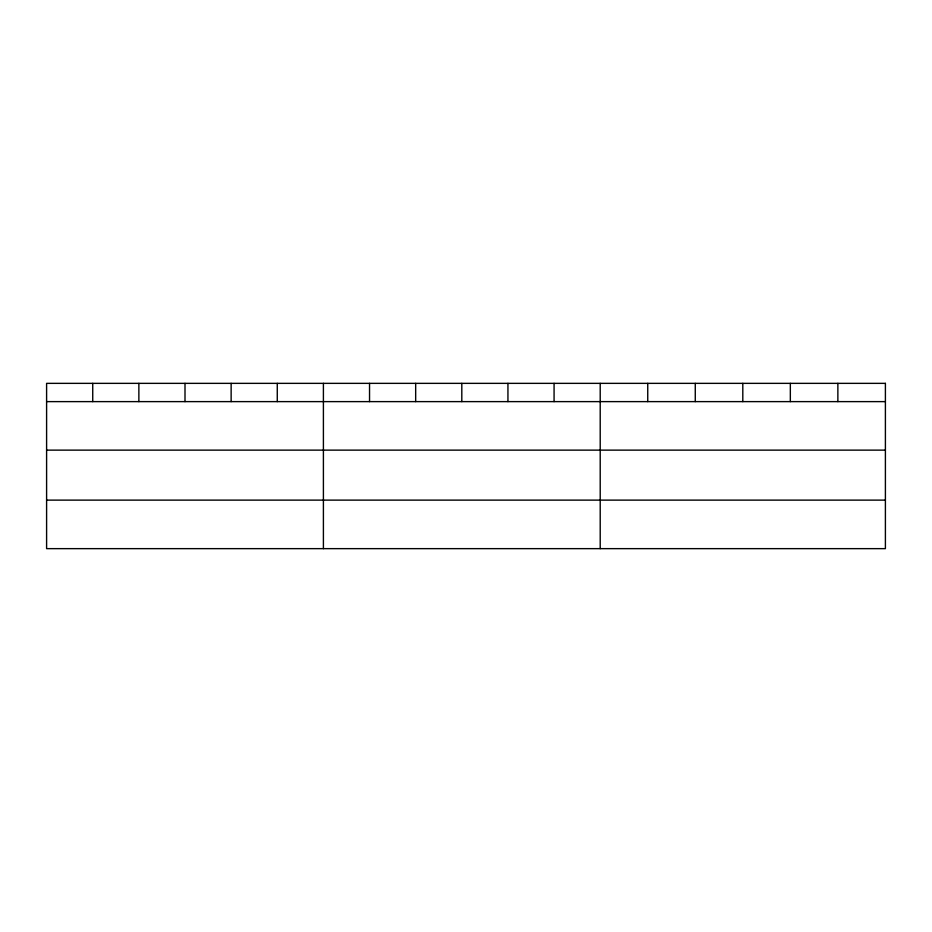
<?xml version="1.0" encoding="UTF-8"?>
<svg xmlns="http://www.w3.org/2000/svg" width="932" height="932" viewBox="0 0 932 932"><rect width="100%" height="100%" fill="white"/><g stroke="black" fill="none" stroke-linecap="round" stroke-linejoin="round"><path stroke-width="1.4" d="M46.6 401.622L885.4 401.622M46.6 450.133L885.4 450.133M46.6 500.123L885.4 500.123M837.868 383.355L837.868 401.622M790.336 383.355L790.336 401.622M742.804 383.355L742.804 401.622M695.272 383.355L695.272 401.622M647.74 383.355L647.74 401.622M600.208 383.355L600.208 548.645M554.074 383.355L554.074 401.622M507.94 383.355L507.94 401.622M461.806 383.355L461.806 401.622M415.672 383.355L415.672 401.622M369.538 383.355L369.538 401.622M323.404 383.355L323.404 548.645M277.27 383.355L277.27 401.622M231.136 383.355L231.136 401.622M185.002 383.355L185.002 401.622M138.868 383.355L138.868 401.622M92.734 383.355L92.734 401.622M885.4 383.355L46.6 383.355L46.6 548.645L885.4 548.645L885.4 383.355"/></g></svg>
